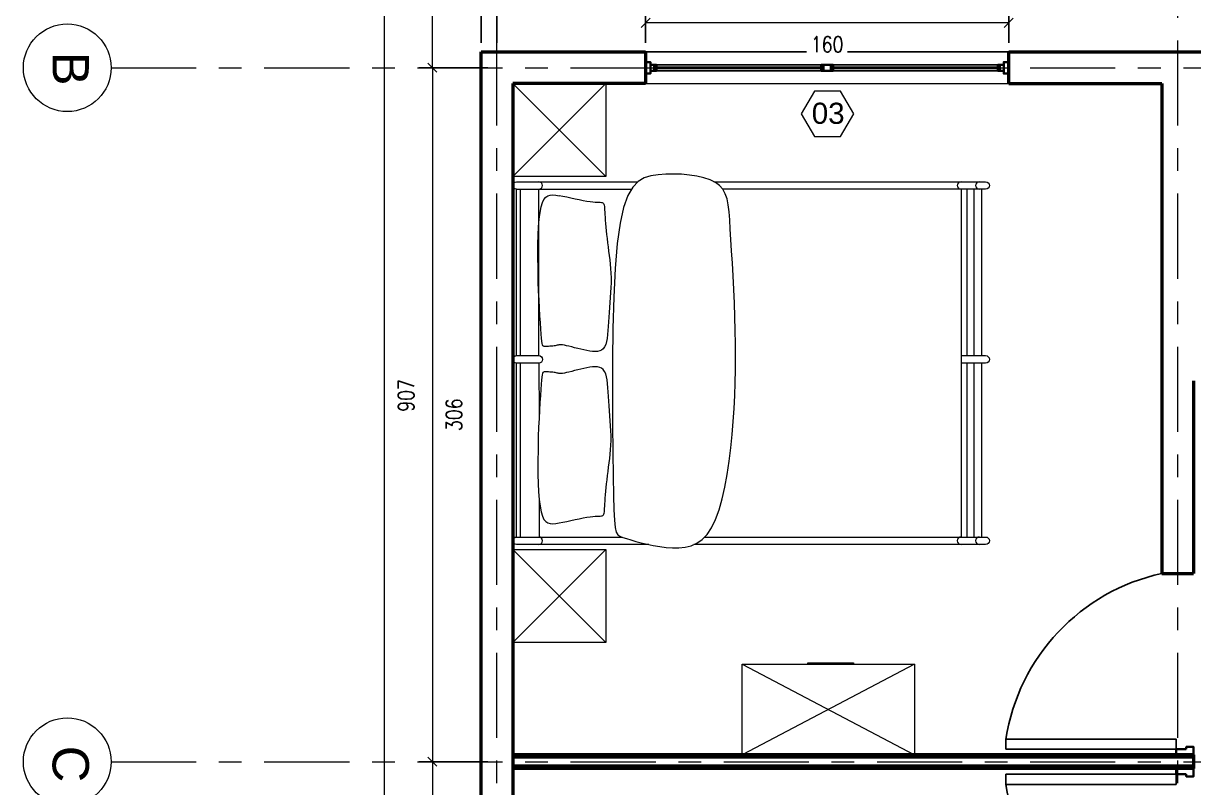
# Model space of a CAD drawing. Header units: inches. Extents: x -1721 to -596, y -6348 to -3031.
# Drawn here: x -883.44 to -878.28, y -3132.93 to -3129.56 of the extents above; entities that cross this region are included whole.
import ezdxf

# ---------------------------------------------------------------- set-up
doc = ezdxf.new("R2010")
doc.units = ezdxf.units.IN
doc.header["$MEASUREMENT"] = 0
doc.linetypes.add('$0$CENTERX2', pattern=[4, 2.5, -0.5, 0.5, -0.5])
doc.linetypes.add('$0$CENTRO2', pattern=[1.125, 0.75, -0.125, 0.125, -0.125])
for name, color, linetype, lineweight in [('$0$AA - montanti', 7, 'Continuous', 35), ('$0$AA - pareti sezionate', 236, 'Continuous', 50), ('$0$AA - serramenti e porte', 4, 'Continuous', 25), ('$0$AA - struttura finestre', 6, 'Continuous', 25), ('$0$AA- arredo', 8, 'Continuous', 18), ('$1$AA - linee quote', 3, 'Continuous', 13), ('$2$A-FURN', 8, 'Continuous', 18)]:
    doc.layers.add(name, color=color, linetype=linetype, lineweight=lineweight)
doc.styles.add('$0$ARIAL', font='Arial.ttf')
doc.styles.add('$4$E-ROMANS', font='romans.shx', dxfattribs={"width": 0.8})
doc.dimstyles.new('$0$E-0100_TICK_12', dxfattribs={"dimscale": 0.001, "dimtxt": 70, "dimasz": 40, "dimexe": 60, "dimexo": 40, "dimgap": 60, "dimtad": 4, "dimdec": 0, "dimlfac": 100, "dimzin": 0, "dimdsep": 46, "dimtxsty": '$4$E-ROMANS', "dimblk": 'OBLIQUE', "dimblk1": 'OBLIQUE', "dimblk2": 'OBLIQUE', "dimcen": 60, "dimclrd": 256, "dimclre": 256, "dimclrt": 256, "dimadec": 0, "dimazin": 0, "dimtfac": 1, "dimtdec": 0, "dimtmove": 1, "dimatfit": 3, "dimldrblk": '$0$_Open90', "dimfxl": 1, "dimtfill": 1, "dimtolj": 1, "dimtzin": 0, "dimlwd": -1, "dimarcsym": 0})

# ---------------------------------------------------------------- blocks, each defined once
blk = doc.blocks.new('_Oblique')
at = {"color": 0, "linetype": 'ByBlock', "lineweight": -2}
blk.add_line((-0.5, -0.5), (0.5, 0.5), dxfattribs=at)
blk = doc.blocks.new('*D1048')
at = {"layer": '$1$AA - linee quote', "linetype": 'Continuous', "lineweight": -2, "transparency": 16777216}
for p, q in [((-875.4607, -3126.67), (-881.9059, -3126.67)), ((-881.3907, -3135.74), (-881.9059, -3135.74))]:
    blk.add_line(p, q, dxfattribs=at)
at = {"layer": '$1$AA - linee quote', "transparency": 16777216}
blk.add_line((-881.8459, -3135.74), (-881.8459, -3126.67), dxfattribs=at)
at = {"layer": 'DEFPOINTS', "color": 0, "linetype": 'Continuous', "transparency": 16777216}
for p in [(-881.8459, -3126.67), (-875.4207, -3126.67), (-881.3507, -3135.74)]:
    blk.add_point(p, dxfattribs=at)
at = {"layer": '$1$AA - linee quote', "linetype": 'Continuous', "transparency": 16777216, "xscale": 0.04, "yscale": 0.04, "zscale": 0.04}
for p, rotation in [((-881.8459, -3126.67), 90), ((-881.8459, -3135.74), 270)]:
    blk.add_blockref('_Oblique', p, dxfattribs=dict(at, rotation=rotation))
at = {"layer": '$1$AA - linee quote', "linetype": 'Continuous', "transparency": 16777216, "insert": (-881.7509, -3131.205), "char_height": 0.07, "attachment_point": 5, "rotation": 90, "style": '$4$E-ROMANS', "bg_fill": 3, "box_fill_scale": 1.25, "bg_fill_color": 256, "bg_fill_true_color": 13158600, "bg_fill_transparency": 0}
blk.add_mtext('\\A1;907', dxfattribs=at)
blk = doc.blocks.new('$0$_Open90')
at = {"color": 0, "linetype": 'ByBlock', "lineweight": -2}
for p, q in [((-19.69, 19.69), (0, 0)), ((0, 0), (-39.37, 0)), ((0, 0), (-19.69, -19.69))]:
    blk.add_line(p, q, dxfattribs=at)
blk = doc.blocks.new('*D1049')
at = {"layer": '$1$AA - linee quote', "linetype": 'Continuous', "lineweight": -2, "transparency": 16777216}
for p, q in [((-875.3867, -3126.74), (-881.6947, -3126.74)), ((-881.3907, -3129.76), (-881.6947, -3129.76))]:
    blk.add_line(p, q, dxfattribs=at)
at = {"layer": '$1$AA - linee quote', "transparency": 16777216}
blk.add_line((-881.6347, -3129.76), (-881.6347, -3126.74), dxfattribs=at)
at = {"layer": 'DEFPOINTS', "color": 0, "linetype": 'Continuous', "transparency": 16777216}
for p in [(-881.6347, -3126.74), (-875.3467, -3126.74), (-881.3507, -3129.76)]:
    blk.add_point(p, dxfattribs=at)
at = {"layer": '$1$AA - linee quote', "linetype": 'Continuous', "transparency": 16777216, "xscale": 0.04, "yscale": 0.04, "zscale": 0.04}
for p, rotation in [((-881.6347, -3126.74), 90), ((-881.6347, -3129.76), 270)]:
    blk.add_blockref('_Oblique', p, dxfattribs=dict(at, rotation=rotation))
at = {"layer": '$1$AA - linee quote', "linetype": 'Continuous', "transparency": 16777216, "insert": (-881.5397, -3128.25), "char_height": 0.07, "attachment_point": 5, "rotation": 90, "style": '$4$E-ROMANS', "bg_fill": 3, "box_fill_scale": 1.25, "bg_fill_color": 256, "bg_fill_true_color": 13158600, "bg_fill_transparency": 0}
blk.add_mtext('\\A1;302', dxfattribs=at)
blk = doc.blocks.new('*D1073')
at = {"layer": '$1$AA - linee quote', "linetype": 'Continuous', "lineweight": -2, "transparency": 16777216}
for p, q in [((-880.6955, -3129.65), (-880.6955, -3129.5017)), ((-879.0955, -3129.65), (-879.0955, -3129.5017))]:
    blk.add_line(p, q, dxfattribs=at)
at = {"layer": '$1$AA - linee quote', "transparency": 16777216}
blk.add_line((-879.0955, -3129.5617), (-880.6955, -3129.5617), dxfattribs=at)
at = {"layer": 'DEFPOINTS', "color": 0, "linetype": 'Continuous', "transparency": 16777216}
for p in [(-880.6955, -3129.5617), (-880.6955, -3129.69), (-879.0955, -3129.69)]:
    blk.add_point(p, dxfattribs=at)
at = {"layer": '$1$AA - linee quote', "linetype": 'Continuous', "transparency": 16777216, "xscale": 0.04, "yscale": 0.04, "zscale": 0.04, "rotation": 180}
blk.add_blockref('_Oblique', (-880.6955, -3129.5617), dxfattribs=at)
at = {"layer": '$1$AA - linee quote', "linetype": 'Continuous', "transparency": 16777216, "xscale": 0.04, "yscale": 0.04, "zscale": 0.04}
blk.add_blockref('_Oblique', (-879.0955, -3129.5617), dxfattribs=at)
at = {"layer": '$1$AA - linee quote', "linetype": 'Continuous', "transparency": 16777216, "insert": (-879.8955, -3129.6567), "char_height": 0.07, "attachment_point": 5, "style": '$4$E-ROMANS', "bg_fill": 3, "box_fill_scale": 1.25, "bg_fill_color": 256, "bg_fill_true_color": 13158600, "bg_fill_transparency": 0}
blk.add_mtext('\\A1;160', dxfattribs=at)
blk = doc.blocks.new('*D1074')
at = {"layer": '$1$AA - linee quote', "linetype": 'Continuous', "lineweight": -2, "transparency": 16777216}
for p, q in [((-881.3507, -3129.65), (-881.3507, -3126.4332)), ((-875.3467, -3126.77), (-875.3467, -3126.4332))]:
    blk.add_line(p, q, dxfattribs=at)
at = {"layer": '$1$AA - linee quote', "transparency": 16777216}
blk.add_line((-881.3507, -3126.4932), (-875.3467, -3126.4932), dxfattribs=at)
at = {"layer": 'DEFPOINTS', "color": 0, "linetype": 'Continuous', "transparency": 16777216}
for p in [(-875.3467, -3126.4932), (-875.3467, -3126.81), (-881.3507, -3129.69)]:
    blk.add_point(p, dxfattribs=at)
at = {"layer": '$1$AA - linee quote', "linetype": 'Continuous', "transparency": 16777216, "xscale": 0.04, "yscale": 0.04, "zscale": 0.04, "rotation": 180}
blk.add_blockref('_Oblique', (-881.3507, -3126.4932), dxfattribs=at)
at = {"layer": '$1$AA - linee quote', "linetype": 'Continuous', "transparency": 16777216, "xscale": 0.04, "yscale": 0.04, "zscale": 0.04}
blk.add_blockref('_Oblique', (-875.3467, -3126.4932), dxfattribs=at)
at = {"layer": '$1$AA - linee quote', "linetype": 'Continuous', "transparency": 16777216, "insert": (-878.3487, -3126.5882), "char_height": 0.07, "attachment_point": 5, "style": '$4$E-ROMANS', "bg_fill": 3, "box_fill_scale": 1.25, "bg_fill_color": 256, "bg_fill_true_color": 13158600, "bg_fill_transparency": 0}
blk.add_mtext('\\A1;600', dxfattribs=at)
blk = doc.blocks.new('*D1076')
at = {"layer": '$1$AA - linee quote', "linetype": 'Continuous', "lineweight": -2, "transparency": 16777216}
for p, q in [((-881.4207, -3129.65), (-881.4207, -3126.2089)), ((-872.2807, -3126.63), (-872.2807, -3126.2089))]:
    blk.add_line(p, q, dxfattribs=at)
at = {"layer": '$1$AA - linee quote', "transparency": 16777216}
blk.add_line((-872.2807, -3126.2689), (-881.4207, -3126.2689), dxfattribs=at)
at = {"layer": 'DEFPOINTS', "color": 0, "linetype": 'Continuous', "transparency": 16777216}
for p in [(-881.4207, -3126.2689), (-872.2807, -3126.67), (-881.4207, -3129.69)]:
    blk.add_point(p, dxfattribs=at)
at = {"layer": '$1$AA - linee quote', "linetype": 'Continuous', "transparency": 16777216, "xscale": 0.04, "yscale": 0.04, "zscale": 0.04, "rotation": 180}
blk.add_blockref('_Oblique', (-881.4207, -3126.2689), dxfattribs=at)
at = {"layer": '$1$AA - linee quote', "linetype": 'Continuous', "transparency": 16777216, "xscale": 0.04, "yscale": 0.04, "zscale": 0.04}
blk.add_blockref('_Oblique', (-872.2807, -3126.2689), dxfattribs=at)
at = {"layer": '$1$AA - linee quote', "linetype": 'Continuous', "transparency": 16777216, "insert": (-876.8507, -3126.3639), "char_height": 0.07, "attachment_point": 5, "style": '$4$E-ROMANS', "bg_fill": 3, "box_fill_scale": 1.25, "bg_fill_color": 256, "bg_fill_true_color": 13158600, "bg_fill_transparency": 0}
blk.add_mtext('\\A1;914', dxfattribs=at)
blk = doc.blocks.new('*D1078')
at = {"layer": '$1$AA - linee quote', "linetype": 'Continuous', "lineweight": -2, "transparency": 16777216}
for p, q in [((-881.3907, -3129.76), (-881.6947, -3129.76)), ((-881.3907, -3132.82), (-881.6947, -3132.82))]:
    blk.add_line(p, q, dxfattribs=at)
at = {"layer": '$1$AA - linee quote', "transparency": 16777216}
blk.add_line((-881.6347, -3129.76), (-881.6347, -3132.82), dxfattribs=at)
at = {"layer": 'DEFPOINTS', "color": 0, "linetype": 'Continuous', "transparency": 16777216}
for p in [(-881.3507, -3129.76), (-881.6347, -3132.82), (-881.3507, -3132.82)]:
    blk.add_point(p, dxfattribs=at)
at = {"layer": '$1$AA - linee quote', "linetype": 'Continuous', "transparency": 16777216, "xscale": 0.04, "yscale": 0.04, "zscale": 0.04}
for p, rotation in [((-881.6347, -3129.76), 90), ((-881.6347, -3132.82), 270)]:
    blk.add_blockref('_Oblique', p, dxfattribs=dict(at, rotation=rotation))
at = {"layer": '$1$AA - linee quote', "linetype": 'Continuous', "transparency": 16777216, "insert": (-881.5397, -3131.29), "char_height": 0.07, "attachment_point": 5, "rotation": 90, "style": '$4$E-ROMANS', "bg_fill": 3, "box_fill_scale": 1.25, "bg_fill_color": 256, "bg_fill_true_color": 13158600, "bg_fill_transparency": 0}
blk.add_mtext('\\A1;306', dxfattribs=at)
blk = doc.blocks.new('*D1079')
at = {"layer": '$1$AA - linee quote', "linetype": 'Continuous', "lineweight": -2, "transparency": 16777216}
for p, q in [((-881.3907, -3132.82), (-881.6947, -3132.82)), ((-881.3907, -3135.67), (-881.6947, -3135.67))]:
    blk.add_line(p, q, dxfattribs=at)
at = {"layer": '$1$AA - linee quote', "transparency": 16777216}
blk.add_line((-881.6347, -3132.82), (-881.6347, -3135.67), dxfattribs=at)
at = {"layer": 'DEFPOINTS', "color": 0, "linetype": 'Continuous', "transparency": 16777216}
for p in [(-881.3507, -3132.82), (-881.6347, -3135.67), (-881.3507, -3135.67)]:
    blk.add_point(p, dxfattribs=at)
at = {"layer": '$1$AA - linee quote', "linetype": 'Continuous', "transparency": 16777216, "xscale": 0.04, "yscale": 0.04, "zscale": 0.04}
for p, rotation in [((-881.6347, -3132.82), 90), ((-881.6347, -3135.67), 270)]:
    blk.add_blockref('_Oblique', p, dxfattribs=dict(at, rotation=rotation))
at = {"layer": '$1$AA - linee quote', "linetype": 'Continuous', "transparency": 16777216, "insert": (-881.5397, -3134.245), "char_height": 0.07, "attachment_point": 5, "rotation": 90, "style": '$4$E-ROMANS', "bg_fill": 3, "box_fill_scale": 1.25, "bg_fill_color": 256, "bg_fill_true_color": 13158600, "bg_fill_transparency": 0}
blk.add_mtext('\\A1;285', dxfattribs=at)

msp = doc.modelspace()

# ---------------------------------------------------------------- linework, layer by layer
at = {"layer": '$0$AA - montanti'}
for points in [[(-880.6955, -3129.7346), (-880.6955, -3129.7855), (-880.6739, -3129.7855), (-880.6739, -3129.7346)], [(-879.0955, -3129.7346), (-879.0955, -3129.7855), (-879.1172, -3129.7855), (-879.1172, -3129.7346)]]:
    msp.add_lwpolyline(points, close=True, dxfattribs=at)
for points in [[(-880.6739, -3129.7469), (-880.6479, -3129.7469), (-880.6479, -3129.7525)], [(-879.8955, -3129.7469), (-879.9215, -3129.7469), (-879.9215, -3129.7525)], [(-879.8955, -3129.7469), (-879.8695, -3129.7469), (-879.8695, -3129.7525)], [(-879.1172, -3129.7469), (-879.1432, -3129.7469), (-879.1432, -3129.7525)], [(-880.6739, -3129.7732), (-880.6479, -3129.7732), (-880.6479, -3129.7675), (-880.6572, -3129.7675), (-880.6572, -3129.7625), (-880.6572, -3129.7575), (-880.6572, -3129.7525), (-880.6479, -3129.7525)], [(-879.8955, -3129.7732), (-879.9215, -3129.7732), (-879.9215, -3129.7675), (-879.9122, -3129.7675), (-879.9122, -3129.7625), (-879.9122, -3129.7575), (-879.9122, -3129.7525), (-879.9215, -3129.7525)], [(-879.8955, -3129.7732), (-879.8695, -3129.7732), (-879.8695, -3129.7675), (-879.8789, -3129.7675), (-879.8789, -3129.7625), (-879.8789, -3129.7575), (-879.8789, -3129.7525), (-879.8695, -3129.7525)], [(-879.1172, -3129.7732), (-879.1432, -3129.7732), (-879.1432, -3129.7675), (-879.1338, -3129.7675), (-879.1338, -3129.7625), (-879.1338, -3129.7575), (-879.1338, -3129.7525), (-879.1432, -3129.7525)], [(-878.3127, -3132.79), (-878.3127, -3132.79), (-878.3577, -3132.79), (-878.3577, -3132.765), (-878.3127, -3132.765)], [(-878.3127, -3132.765), (-878.3127, -3132.755), (-878.2807, -3132.755), (-878.2807, -3132.79), (-878.3127, -3132.79)], [(-878.3127, -3132.85), (-878.3127, -3132.85), (-878.3577, -3132.85), (-878.3577, -3132.875), (-878.3127, -3132.875)], [(-878.3127, -3132.875), (-878.3127, -3132.885), (-878.2807, -3132.885), (-878.2807, -3132.85), (-878.3127, -3132.85)]]:
    msp.add_lwpolyline(points, dxfattribs=at)
at = {"layer": '$0$AA - pareti sezionate'}
for p, q in [((-881.4207, -3135.74), (-881.4207, -3129.69)), ((-880.6955, -3129.69), (-880.6955, -3129.83)), ((-879.0955, -3129.83), (-879.0955, -3129.69)), ((-879.0955, -3129.69), (-877.4207, -3129.69)), ((-880.6955, -3129.83), (-881.2807, -3129.83)), ((-881.2807, -3129.83), (-881.2807, -3135.6)), ((-879.0955, -3129.83), (-878.4207, -3129.83)), ((-878.4207, -3129.83), (-878.4207, -3131.99)), ((-878.2807, -3131.14), (-878.2807, -3131.99)), ((-878.4207, -3131.99), (-878.2807, -3131.99)), ((-881.2807, -3132.57), (-881.2807, -3132.61)), ((-878.2807, -3132.79), (-881.2807, -3132.79)), ((-878.2807, -3132.79), (-878.2807, -3132.85)), ((-878.2807, -3132.8), (-881.2807, -3132.8)), ((-878.2807, -3132.84), (-881.2807, -3132.84)), ((-878.2807, -3132.85), (-881.2807, -3132.85))]:
    msp.add_line(p, q, dxfattribs=at)
msp.add_lwpolyline([(-881.4207, -3129.69), (-880.6955, -3129.69)], dxfattribs=at)
at = {"layer": '$0$AA - serramenti e porte'}
for p, q in [((-879.8955, -3129.7469), (-880.6479, -3129.7469)), ((-879.1432, -3129.7469), (-879.8955, -3129.7469)), ((-879.8955, -3129.7732), (-880.6479, -3129.7732)), ((-879.1432, -3129.7732), (-879.8955, -3129.7732))]:
    msp.add_line(p, q, dxfattribs=at)
for points in [[(-879.1077, -3132.765), (-878.3577, -3132.765), (-878.3577, -3132.72), (-879.1077, -3132.72)], [(-879.1077, -3132.875), (-878.3577, -3132.875), (-878.3577, -3132.92), (-879.1077, -3132.92)]]:
    msp.add_lwpolyline(points, close=True, dxfattribs=at)
for centre, radius, start, end in [((-878.2334, -3132.8546), 0.8846, 102.2211, 171.2518), ((-878.2366, -3132.7885), 0.8809, 188.5846, 257.9425)]:
    msp.add_arc(centre, radius, start, end, dxfattribs=at)
at = {"layer": '$0$AA - struttura finestre'}
for p, q in [((-879.9122, -3129.7575), (-880.6572, -3129.7575)), ((-879.9122, -3129.7625), (-880.6572, -3129.7625)), ((-879.1338, -3129.7575), (-879.8789, -3129.7575)), ((-879.1338, -3129.7625), (-879.8789, -3129.7625))]:
    msp.add_line(p, q, dxfattribs=at)
at = {"layer": '$0$AA- arredo', "lineweight": 13}
for p, q in [((-880.6955, -3129.69), (-879.0955, -3129.69)), ((-881.2807, -3129.83), (-880.8707, -3130.24)), ((-880.8707, -3129.83), (-881.2807, -3130.24)), ((-880.6955, -3129.83), (-879.0955, -3129.83)), ((-881.2472, -3131.0292), (-881.2472, -3130.2956)), ((-879.2778, -3131.0292), (-879.2778, -3130.2956)), ((-879.2481, -3131.0304), (-879.2481, -3130.2968)), ((-879.2142, -3131.0292), (-879.2142, -3130.2956)), ((-881.2472, -3131.8292), (-881.2472, -3131.0624)), ((-881.1653, -3131.0624), (-881.1651, -3131.3038)), ((-879.2778, -3131.8292), (-879.2778, -3131.0624)), ((-879.2481, -3131.8292), (-879.2481, -3131.0636)), ((-879.2142, -3131.8292), (-879.2142, -3131.0624)), ((-881.1647, -3131.6572), (-881.1646, -3131.8292)), ((-880.4355, -3131.8292), (-879.3161, -3131.8294)), ((-881.2807, -3131.8842), (-880.8707, -3132.2942)), ((-880.8707, -3131.8842), (-881.2807, -3132.2942)), ((-879.51, -3132.39), (-880.27, -3132.79)), ((-880.27, -3132.39), (-879.51, -3132.79))]:
    msp.add_line(p, q, dxfattribs=at)
for points in [[(-881.2807, -3129.83), (-880.8707, -3129.83), (-880.8707, -3130.24), (-881.2807, -3130.24), (-881.2807, -3129.83)], [(-881.2641, -3131.8292), (-880.8006, -3131.8292)], [(-881.2807, -3131.8842), (-880.8707, -3131.8842), (-880.8707, -3132.2942), (-881.2807, -3132.2942), (-881.2807, -3131.8842)], [(-879.98, -3132.39), (-879.98, -3132.3837), (-879.78, -3132.3837), (-879.78, -3132.39)]]:
    msp.add_lwpolyline(points, dxfattribs=at)
for points in [[(-881.2641, -3130.2956, -1), (-881.2641, -3130.2624), (-880.7294, -3130.2624)], [(-881.1653, -3131.0292), (-881.166, -3130.2956, 1), (-881.166, -3130.2624)], [(-880.3953, -3130.2624), (-879.3161, -3130.2624), (-879.1973, -3130.2624, -1), (-879.1973, -3130.2956), (-879.3161, -3130.2956), (-880.3554, -3130.2956)], [(-879.3053, -3130.2624, 1), (-879.3053, -3130.2956), (-879.3053, -3131.8292, 1), (-879.3053, -3131.8624)], [(-880.6811, -3131.8624), (-881.2641, -3131.8624, -1), (-881.2641, -3131.8292), (-881.2641, -3131.0624, -1), (-881.2641, -3131.0292), (-881.2641, -3130.2956), (-880.7576, -3130.2956)], [(-881.2641, -3131.0292), (-881.166, -3131.0292, -1), (-881.166, -3131.0624), (-881.2641, -3131.0624)], [(-879.3053, -3131.0292), (-879.1973, -3131.0292, -1), (-879.1973, -3131.0624), (-879.3053, -3131.0624)], [(-879.3161, -3131.8292), (-879.1973, -3131.8292, -1), (-879.1973, -3131.8624), (-879.3161, -3131.8624), (-880.4834, -3131.8624)]]:
    msp.add_lwpolyline(points, format="xyb", dxfattribs=at)
msp.add_lwpolyline([(-880.605, -3131.8749), (-880.5767, -3131.8771), (-880.5488, -3131.8771), (-880.5215, -3131.8742), (-880.4951, -3131.8675), (-880.4699, -3131.8564), (-880.4462, -3131.8401), (-880.4243, -3131.8177), (-880.4044, -3131.7886), (-880.3868, -3131.7523), (-880.3713, -3131.7095), (-880.3577, -3131.6613), (-880.3461, -3131.6089), (-880.3361, -3131.5532), (-880.3276, -3131.4953), (-880.3204, -3131.4364), (-880.3144, -3131.3775), (-880.3095, -3131.3194), (-880.3056, -3131.2621), (-880.3026, -3131.2053), (-880.3006, -3131.1487), (-880.2993, -3131.0919), (-880.2989, -3131.0347), (-880.2993, -3130.9768), (-880.3004, -3130.9179), (-880.3021, -3130.8578), (-880.3044, -3130.7973), (-880.3071, -3130.7371), (-880.3101, -3130.6781), (-880.3132, -3130.6211), (-880.3163, -3130.5671), (-880.3194, -3130.5168), (-880.3221, -3130.4711), (-880.3247, -3130.4307), (-880.3275, -3130.3953), (-880.3313, -3130.3645), (-880.3367, -3130.3379), (-880.3444, -3130.3152), (-880.3551, -3130.2959), (-880.3695, -3130.2796), (-880.3881, -3130.2659), (-880.4115, -3130.2545), (-880.439, -3130.2452), (-880.4697, -3130.238), (-880.5027, -3130.2328), (-880.5372, -3130.2296), (-880.5722, -3130.2284), (-880.6069, -3130.229), (-880.6404, -3130.2314), (-880.6719, -3130.2361), (-880.7012, -3130.245), (-880.7281, -3130.2609), (-880.7523, -3130.2864), (-880.7739, -3130.3238), (-880.7925, -3130.376), (-880.8081, -3130.4454), (-880.8205, -3130.5347), (-880.8296, -3130.645), (-880.8358, -3130.7719), (-880.8395, -3130.9098), (-880.8413, -3131.0528), (-880.8416, -3131.1952), (-880.8408, -3131.3313), (-880.8395, -3131.4553), (-880.838, -3131.5615), (-880.8367, -3131.6455), (-880.8353, -3131.709), (-880.8332, -3131.7551), (-880.83, -3131.7867), (-880.8251, -3131.8071), (-880.8182, -3131.8192), (-880.8086, -3131.8261), (-880.7959, -3131.8309), (-880.7798, -3131.8362), (-880.7606, -3131.8421), (-880.7386, -3131.8483), (-880.7145, -3131.8547), (-880.6886, -3131.8608), (-880.6614, -3131.8664), (-880.6334, -3131.8712)], close=True, dxfattribs=at)
at = {"layer": '$0$AA- arredo'}
for points in [[(-881.1705, -3130.5795), (-881.17, -3130.5383), (-881.1689, -3130.4988), (-881.167, -3130.4618), (-881.1642, -3130.4282), (-881.1606, -3130.3986), (-881.156, -3130.3739), (-881.1504, -3130.3546), (-881.1436, -3130.3404), (-881.1357, -3130.3305), (-881.1265, -3130.3244), (-881.116, -3130.3214), (-881.1042, -3130.3208), (-881.0909, -3130.3222), (-881.0761, -3130.3247)], [(-881.0761, -3130.3229), (-881.0598, -3130.3261), (-881.0425, -3130.3297), (-881.0244, -3130.3336), (-881.0062, -3130.3375), (-880.9882, -3130.3412), (-880.971, -3130.3447), (-880.9549, -3130.3476), (-880.9404, -3130.3499), (-880.9279, -3130.3514), (-880.9173, -3130.3522), (-880.9084, -3130.3527), (-880.9011, -3130.3529), (-880.8951, -3130.3531), (-880.8903, -3130.3536), (-880.8866, -3130.3545), (-880.8836, -3130.3561), (-880.8813, -3130.3586), (-880.8796, -3130.362), (-880.8783, -3130.3665), (-880.8773, -3130.372), (-880.8766, -3130.3788), (-880.876, -3130.3868), (-880.8755, -3130.3961), (-880.8749, -3130.4067), (-880.8741, -3130.4189), (-880.8731, -3130.4323), (-880.872, -3130.4468), (-880.8707, -3130.4624), (-880.8692, -3130.4788), (-880.8674, -3130.4959), (-880.8654, -3130.5135), (-880.8632, -3130.5315), (-880.8608, -3130.5497), (-880.8583, -3130.5683), (-880.8557, -3130.5871), (-880.8533, -3130.6062), (-880.8512, -3130.6257), (-880.8494, -3130.6456), (-880.8482, -3130.6659), (-880.8476, -3130.6866), (-880.8477, -3130.7078), (-880.8484, -3130.7294), (-880.8496, -3130.7512), (-880.8512, -3130.7732), (-880.8529, -3130.7951), (-880.8548, -3130.8169), (-880.8565, -3130.8384), (-880.8581, -3130.8596), (-880.8593, -3130.8802), (-880.8604, -3130.9002), (-880.8616, -3130.9191), (-880.8631, -3130.9368), (-880.8651, -3130.9531), (-880.8678, -3130.9676), (-880.8713, -3130.9802), (-880.8761, -3130.9907), (-880.8821, -3130.9987), (-880.8893, -3131.0046), (-880.8977, -3131.0085), (-880.9072, -3131.0107), (-880.9177, -3131.0115), (-880.929, -3131.011), (-880.9411, -3131.0094), (-880.9539, -3131.0072), (-880.9673, -3131.0043), (-880.981, -3131.0012), (-880.9947, -3130.9978), (-881.0082, -3130.9943), (-881.0211, -3130.991), (-881.0331, -3130.988), (-881.044, -3130.9854), (-881.0535, -3130.9834), (-881.0613, -3130.9821), (-881.0676, -3130.9815), (-881.0729, -3130.9815), (-881.0774, -3130.9818), (-881.0814, -3130.9825), (-881.0852, -3130.9834), (-881.0892, -3130.9844), (-881.0937, -3130.9854), (-881.0988, -3130.9862), (-881.1045, -3130.987), (-881.1106, -3130.9876), (-881.1168, -3130.9882), (-881.1229, -3130.9886), (-881.1287, -3130.9889), (-881.134, -3130.989), (-881.1386, -3130.9891), (-881.1424, -3130.9889), (-881.1454, -3130.9881), (-881.1477, -3130.9859), (-881.1496, -3130.9818), (-881.1511, -3130.9752), (-881.1525, -3130.9654), (-881.1539, -3130.952), (-881.1554, -3130.9342), (-881.1571, -3130.9118), (-881.1591, -3130.8849), (-881.1611, -3130.8543), (-881.1632, -3130.8203), (-881.1652, -3130.7835), (-881.167, -3130.7446), (-881.1685, -3130.704), (-881.1696, -3130.6622), (-881.1705, -3130.5777)]]:
    msp.add_lwpolyline(points, dxfattribs=at)
for points in [[(-881.0761, -3131.7668), (-881.0598, -3131.7636), (-881.0425, -3131.76), (-881.0244, -3131.7562), (-881.0062, -3131.7523), (-880.9882, -3131.7485), (-880.971, -3131.745), (-880.9549, -3131.7421), (-880.9404, -3131.7398), (-880.9279, -3131.7383), (-880.9173, -3131.7375), (-880.9084, -3131.7371), (-880.9011, -3131.7369), (-880.8951, -3131.7366), (-880.8903, -3131.7362), (-880.8866, -3131.7352), (-880.8836, -3131.7336), (-880.8813, -3131.7312), (-880.8796, -3131.7277), (-880.8783, -3131.7233), (-880.8773, -3131.7177), (-880.8766, -3131.711), (-880.876, -3131.703), (-880.8755, -3131.6937), (-880.8749, -3131.683), (-880.8741, -3131.6709), (-880.8731, -3131.6575), (-880.872, -3131.6429), (-880.8707, -3131.6274), (-880.8692, -3131.611), (-880.8674, -3131.5939), (-880.8654, -3131.5763), (-880.8632, -3131.5583), (-880.8608, -3131.54), (-880.8583, -3131.5215), (-880.8557, -3131.5027), (-880.8533, -3131.4835), (-880.8512, -3131.464), (-880.8494, -3131.4442), (-880.8482, -3131.4239), (-880.8476, -3131.4031), (-880.8477, -3131.3819), (-880.8484, -3131.3603), (-880.8496, -3131.3385), (-880.8512, -3131.3166), (-880.8529, -3131.2947), (-880.8548, -3131.2729), (-880.8565, -3131.2513), (-880.8581, -3131.2302), (-880.8593, -3131.2095), (-880.8604, -3131.1896), (-880.8616, -3131.1706), (-880.8631, -3131.1529), (-880.8651, -3131.1367), (-880.8678, -3131.1221), (-880.8713, -3131.1095), (-880.8761, -3131.0991), (-880.8821, -3131.091), (-880.8893, -3131.0851), (-880.8977, -3131.0812), (-880.9072, -3131.079), (-880.9177, -3131.0783), (-880.929, -3131.0788), (-880.9411, -3131.0803), (-880.9539, -3131.0826), (-880.9673, -3131.0854), (-880.981, -3131.0886), (-880.9947, -3131.092), (-881.0082, -3131.0954), (-881.0211, -3131.0987), (-881.0331, -3131.1017), (-881.044, -3131.1043), (-881.0535, -3131.1063), (-881.0613, -3131.1076), (-881.0676, -3131.1082), (-881.0729, -3131.1083), (-881.0774, -3131.1079), (-881.0814, -3131.1073), (-881.0852, -3131.1064), (-881.0892, -3131.1054), (-881.0937, -3131.1044), (-881.0988, -3131.1035), (-881.1045, -3131.1027), (-881.1106, -3131.1021), (-881.1168, -3131.1016), (-881.1229, -3131.1012), (-881.1287, -3131.1009), (-881.134, -3131.1007), (-881.1386, -3131.1006), (-881.1424, -3131.1008), (-881.1454, -3131.1017), (-881.1477, -3131.1039), (-881.1496, -3131.108), (-881.1511, -3131.1146), (-881.1525, -3131.1243), (-881.1539, -3131.1377), (-881.1554, -3131.1555), (-881.1571, -3131.178), (-881.1591, -3131.2048), (-881.1611, -3131.2355), (-881.1632, -3131.2695), (-881.1652, -3131.3062), (-881.167, -3131.3452), (-881.1685, -3131.3858), (-881.1696, -3131.4276), (-881.1705, -3131.5121), (-881.17, -3131.5533), (-881.1689, -3131.5928), (-881.167, -3131.6297), (-881.1642, -3131.6634), (-881.1606, -3131.6929), (-881.156, -3131.7176), (-881.1504, -3131.7369), (-881.1436, -3131.7512), (-881.1357, -3131.7611), (-881.1265, -3131.7672), (-881.116, -3131.7702), (-881.1042, -3131.7707), (-881.0909, -3131.7694)], [(-880.27, -3132.39), (-879.51, -3132.39), (-879.51, -3132.79), (-880.27, -3132.79)]]:
    msp.add_lwpolyline(points, close=True, dxfattribs=at)
at = {"layer": '$0$AA- arredo', "lineweight": 13}
for centre, start, end in [((-879.2245, -3130.279), 90, 270), ((-881.166, -3131.8458), 270, 90), ((-879.2245, -3131.8458), 90, 270)]:
    msp.add_arc(centre, 0.0166, start, end, dxfattribs=at)
at = {"layer": '$1$AA - linee quote', "linetype": '$0$CENTRO2', "ltscale": 0.5}
for p, q in [((-881.3507, -3137.44), (-881.3507, -3124.97)), ((-878.3507, -3137.44), (-878.3507, -3124.97)), ((-883.0507, -3129.76), (-870.5807, -3129.76)), ((-883.0507, -3132.82), (-870.5807, -3132.82))]:
    msp.add_line(p, q, dxfattribs=at)
at = {"layer": '$1$AA - linee quote'}
msp.add_lwpolyline([(-879.7786, -3129.9627), (-879.8363, -3129.8627), (-879.9518, -3129.8627), (-880.0095, -3129.9627), (-879.9518, -3130.0627), (-879.8363, -3130.0627)], close=True, dxfattribs=at)
for centre in [(-883.2439, -3129.76), (-883.2439, -3132.82)]:
    msp.add_circle(centre, 0.1933, dxfattribs=at)
at = {"layer": '$2$A-FURN'}
for p, q in [((-880.6955, -3129.69), (-879.8955, -3129.69)), ((-880.6955, -3129.83), (-879.8955, -3129.83)), ((-879.8955, -3129.83), (-879.0955, -3129.83))]:
    msp.add_line(p, q, dxfattribs=at)
at = {"layer": '$2$A-FURN', "ltscale": 0.8}
msp.add_line((-880.6955, -3129.83), (-879.0955, -3129.83), dxfattribs=at)
for points in [[(-881.4207, -3129.69), (-881.3507, -3129.69)], [(-879.0955, -3129.69), (-880.6955, -3129.69)]]:
    msp.add_lwpolyline(points, dxfattribs=at)

# ---------------------------------------------------------------- texts
at = {"layer": '$1$AA - linee quote', "style": '$0$ARIAL'}
msp.add_text('03', height=0.09323, rotation=359.8326, dxfattribs=at).set_placement((-879.9635, -3130.007))
at = {"layer": '$1$AA - linee quote', "linetype": '$0$CENTERX2', "ltscale": 5, "style": '$0$ARIAL'}
for tag, p in [('B', (-883.3087, -3129.6894)), ('C', (-883.3087, -3132.7494))]:
    msp.add_attdef(tag, p, '', height=0.16, rotation=270, dxfattribs=at)

# ---------------------------------------------------------------- next in the draw order: dimensions: what is measured, and where the dimension line sits
at = {"layer": '$1$AA - linee quote', "linetype": 'Continuous'}
dim = msp.add_linear_dim(base=(-880.6955, -3129.5617), p1=(-879.0955, -3129.69), p2=(-880.6955, -3129.69), dimstyle='$0$E-0100_TICK_12', dxfattribs=at)
dim.commit()
dim.dimension.update_dxf_attribs({"geometry": '*D1073', "text_midpoint": (-879.8955, -3129.6567)})
dim = msp.add_linear_dim(base=(-881.6347, -3132.82), p1=(-881.3507, -3129.76), p2=(-881.3507, -3132.82), angle=90, dimstyle='$0$E-0100_TICK_12', dxfattribs=at)
dim.commit()
dim.dimension.update_dxf_attribs({"geometry": '*D1078', "text_midpoint": (-881.5397, -3131.29)})

# ---------------------------------------------------------------- next in the draw order: dimensions: what is measured, and where the dimension line sits
dim = msp.add_linear_dim(base=(-875.3467, -3126.4932), p1=(-881.3507, -3129.69), p2=(-875.3467, -3126.81), dimstyle='$0$E-0100_TICK_12', dxfattribs=at)
dim.commit()
dim.dimension.update_dxf_attribs({"geometry": '*D1074', "text_midpoint": (-878.3487, -3126.5882)})
dim = msp.add_linear_dim(base=(-881.6347, -3135.67), p1=(-881.3507, -3132.82), p2=(-881.3507, -3135.67), angle=90, dimstyle='$0$E-0100_TICK_12', dxfattribs=at)
dim.commit()
dim.dimension.update_dxf_attribs({"geometry": '*D1079', "text_midpoint": (-881.5397, -3134.245)})

# ---------------------------------------------------------------- next in the draw order: dimensions: what is measured, and where the dimension line sits
dim = msp.add_linear_dim(base=(-881.4207, -3126.2689), p1=(-872.2807, -3126.67), p2=(-881.4207, -3129.69), dimstyle='$0$E-0100_TICK_12', dxfattribs=at)
dim.commit()
dim.dimension.update_dxf_attribs({"geometry": '*D1076', "text_midpoint": (-876.8507, -3126.3639)})

# ---------------------------------------------------------------- next in the draw order: dimensions: what is measured, and where the dimension line sits
dim = msp.add_linear_dim(base=(-881.8459, -3126.67), p1=(-881.3507, -3135.74), p2=(-875.4207, -3126.67), angle=90, dimstyle='$0$E-0100_TICK_12', dxfattribs=at)
dim.commit()
dim.dimension.update_dxf_attribs({"geometry": '*D1048', "text_midpoint": (-881.7509, -3131.205)})

# ---------------------------------------------------------------- next in the draw order: dimensions: what is measured, and where the dimension line sits
dim = msp.add_linear_dim(base=(-881.6347, -3126.74), p1=(-881.3507, -3129.76), p2=(-875.3467, -3126.74), angle=90, dimstyle='$0$E-0100_TICK_12', dxfattribs=at)
dim.commit()
dim.dimension.update_dxf_attribs({"geometry": '*D1049', "text_midpoint": (-881.5397, -3128.25)})

doc.saveas('drawing.dxf')
